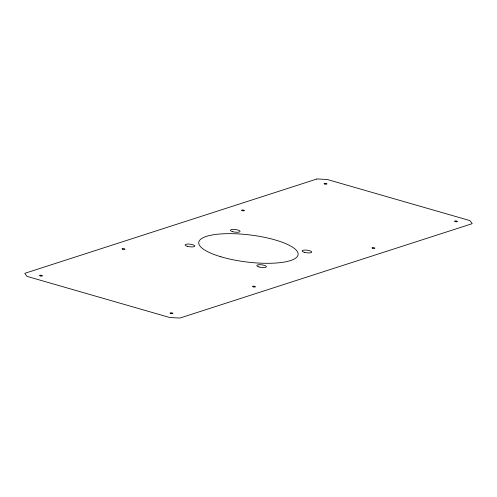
<?xml version="1.0" encoding="UTF-8"?>
<svg xmlns="http://www.w3.org/2000/svg" width="497" height="497" viewBox="0 0 497 497"><rect width="100%" height="100%" fill="white"/><g stroke="black" fill="none" stroke-linecap="round" stroke-linejoin="round"><path stroke-width="0.75" d="M316.757 179.05L25.074 273.238A1.472 0.404 7 0 0 24.887 273.518L26.888 276.202A1.472 0.404 7 0 0 27.534 276.531L169.322 317.39A1.472 0.404 7 0 0 170.421 317.564L179.324 318.024A1.472 0.404 7 0 0 180.243 317.95L471.926 223.762A1.472 0.404 7 0 0 472.113 223.482L470.112 220.798A1.472 0.404 7 0 0 469.466 220.469L327.678 179.61A1.472 0.404 7 0 0 326.579 179.436L317.676 178.976A1.472 0.404 7 0 0 316.757 179.05M324.721 184.008A1.472 0.404 7 0 0 326.989 183.958A1.472 0.404 7 0 0 324.883 183.331A1.472 0.404 7 0 0 324.721 184.008M455.177 221.606A1.472 0.404 7 0 0 457.445 221.55A1.472 0.404 7 0 0 455.339 220.929A1.472 0.404 7 0 0 455.177 221.606M372.657 248.251A1.472 0.404 7 0 0 374.924 248.202A1.472 0.404 7 0 0 372.818 247.574A1.472 0.404 7 0 0 372.657 248.251M242.201 210.653A1.472 0.404 7 0 0 244.468 210.604A1.472 0.404 7 0 0 242.362 209.976A1.472 0.404 7 0 0 242.201 210.653M40.201 275.885A1.472 0.404 7 0 0 42.475 275.829A1.472 0.404 7 0 0 40.363 275.201A1.472 0.404 7 0 0 40.201 275.885M170.657 313.477A1.472 0.404 7 0 0 172.931 313.427A1.472 0.404 7 0 0 170.819 312.799A1.472 0.404 7 0 0 170.657 313.477M253.178 286.831A1.472 0.404 7 0 0 255.446 286.781A1.472 0.404 7 0 0 253.34 286.154A1.472 0.404 7 0 0 253.178 286.831M122.722 249.239A1.472 0.404 7 0 0 124.989 249.183A1.472 0.404 7 0 0 122.883 248.556A1.472 0.404 7 0 0 122.722 249.239M258.925 266.926A4.858 1.323 7 0 0 266.417 266.759A4.858 1.323 7 0 0 259.465 264.69A4.858 1.323 7 0 0 258.925 266.926M304.251 252.296A4.858 1.323 7 0 0 311.743 252.122A4.858 1.323 7 0 0 304.785 250.053A4.858 1.323 7 0 0 304.251 252.296M232.596 231.645A4.858 1.323 7 0 0 240.088 231.472A4.858 1.323 7 0 0 233.13 229.403A4.858 1.323 7 0 0 232.596 231.645M187.276 246.282A4.858 1.323 7 0 0 194.768 246.108A4.858 1.323 7 0 0 187.81 244.039A4.858 1.323 7 0 0 187.276 246.282M220.879 256.769A50.048 13.624 7 0 0 298.038 254.992A50.048 13.624 7 0 0 226.402 233.683A50.048 13.624 7 0 0 220.879 256.769"/></g></svg>
